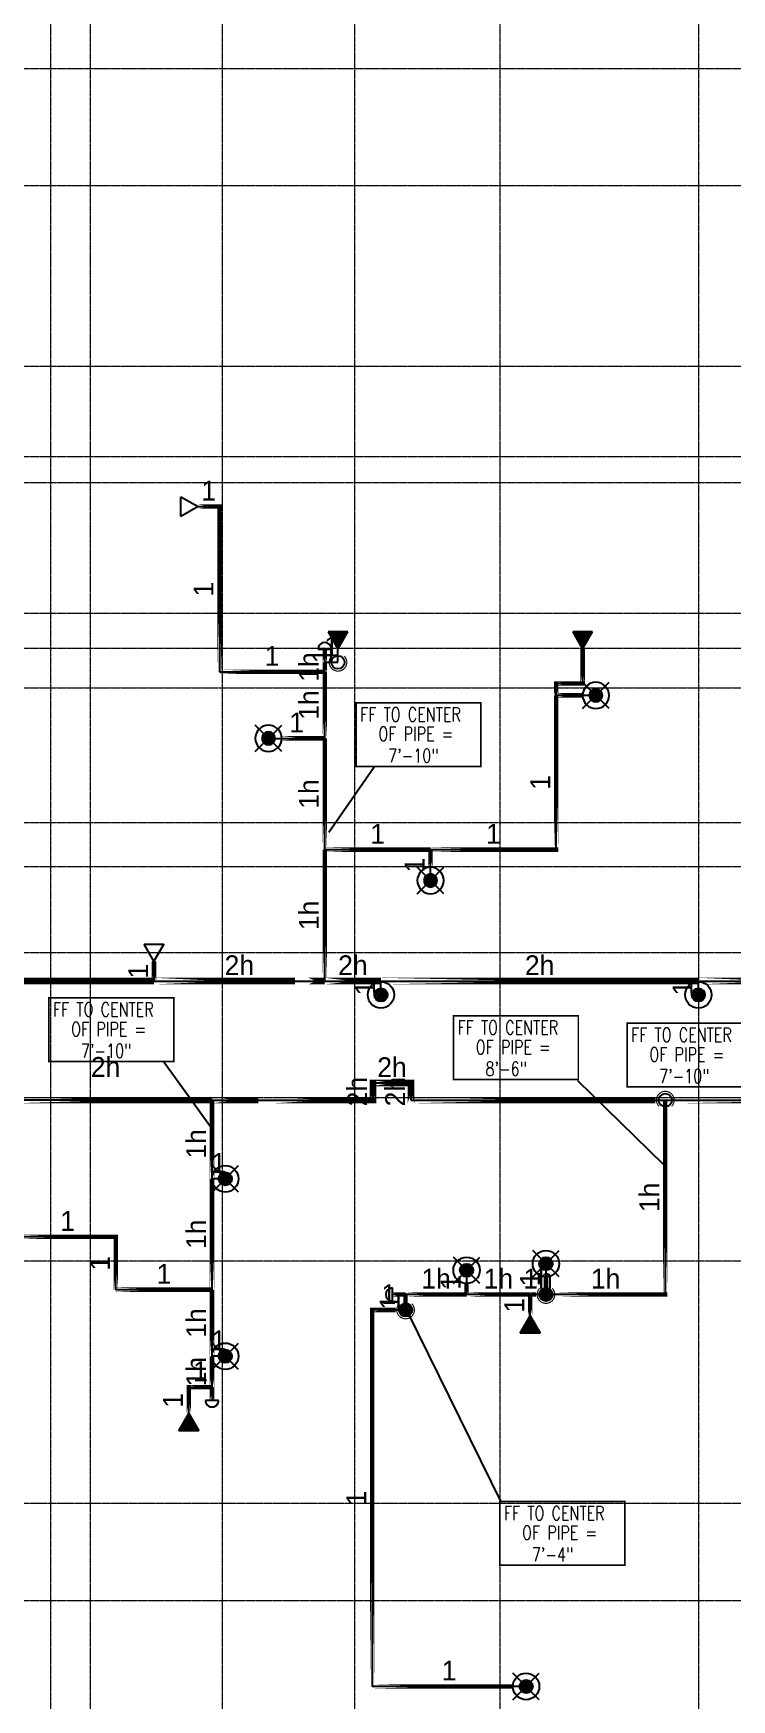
# Model space of a CAD drawing. Header units: inches. Extents: x -3679 to 241, y -496 to 3453.
# Drawn here: x -2882 to -2565, y 0 to 756 of the extents above; entities that cross this region are included whole.
import ezdxf
from ezdxf.enums import TextEntityAlignment as Align

# ---------------------------------------------------------------- set-up
doc = ezdxf.new("R2010")
doc.units = ezdxf.units.IN
doc.header["$MEASUREMENT"] = 0
doc.linetypes.add('Grid Line', pattern=[0.875, 0.5, -0.125, 0.125, -0.125])
for name, color, linetype in [('Coordination', 1, 'Continuous'), ('headdn', 7, 'Continuous'), ('PIPEBL', 4, 'Continuous'), ('pipemn', 6, 'Continuous'), ('PIPESPC', 7, 'Continuous'), ('spk-cap', 7, 'Continuous'), ('spk-pipedrop', 7, 'Continuous'), ('spk-piperise', 7, 'Continuous'), ('TIDYPIPE', 7, 'Continuous')]:
    doc.layers.add(name, color=color, linetype=linetype)
doc.layers.add('S-GRID', color=1, linetype='Continuous', lineweight=9)
doc.styles.add('PDA1', font='ROMAND', dxfattribs={"width": 0.755})
doc.styles.add('PIPE', font='PIPE.SHX')

# ---------------------------------------------------------------- blocks, each defined once
blk = doc.blocks.new('side2')
for p, q in [((0, 0), (7.79, 4.5)), ((7.79, -4.5), (0, 0)), ((7.79, 4.5), (7.79, -4.5))]:
    blk.add_line(p, q)
blk.add_solid([(7.79, -4.5), (0, 0), (7.79, 4.5)])
blk = doc.blocks.new('dpend2')
for p, q in [((-6, -6), (6, 6)), ((6, -6), (-6, 6))]:
    blk.add_line(p, q)
for radius in [6, 3]:
    blk.add_circle((0, 0), radius)
for points in [[(0, 0), (-3, 0), (-2.08, 2.07)], [(0, 0), (-3, 0), (-2.08, -2.07)], [(0, 0), (0, 3), (-2.12, 2.14)], [(0, 0), (0, -3), (-2.12, -2.14)], [(0, 0), (0, 3), (2.12, 2.14)], [(0, 0), (3, 0), (2.08, 2.07)], [(0, 0), (3, 0), (2.08, -2.07)], [(0, 0), (0, -3), (2.12, -2.14)]]:
    blk.add_solid(points)
blk = doc.blocks.new('dpend1')
for radius in [6, 3]:
    blk.add_circle((0, 0), radius)
for points in [[(0.01, 2.97), (-2.53, -1.59), (-2.62, 1.36)], [(0.01, 2.97), (-2.49, -1.59), (2.52, -1.59)], [(2.52, -1.59), (0.01, 2.97), (2.6, 1.47)], [(2.52, -1.59), (-2.53, -1.59), (0.01, -2.98)]]:
    blk.add_solid(points)
blk = doc.blocks.new('SIDE1')
for p, q in [((0, 0), (7.79, 4.5)), ((7.79, -4.5), (0, 0)), ((7.79, 4.5), (7.79, -4.5))]:
    blk.add_line(p, q)
blk = doc.blocks.new('PIPESPC')
at = {"layer": 'PIPESPC', "style": 'PIPE', "width": 0.9}
blk.add_attdef('SIZE', text='', height=9, dxfattribs=at).set_placement((0, 4.02), align=Align.CENTER)
at = {"layer": 'PIPESPC', "style": 'PIPE', "flags": 1}
blk.add_attdef('SCHED', (25.3, 3.89), '', height=9, dxfattribs=at)
blk = doc.blocks.new('CAP')
blk.add_line((0, 3), (0, -3))
blk.add_arc((0, 0), 3, 270, 90)
blk = doc.blocks.new('rise')
blk.add_circle((0, 0), 3)
blk = doc.blocks.new('drop')
blk.add_circle((0, 0), 3)
for points in [[(0.01, 2.97), (-2.53, -1.59), (-2.62, 1.36)], [(0.01, 2.97), (-2.49, -1.59), (2.52, -1.59)], [(2.52, -1.59), (0.01, 2.97), (2.6, 1.47)], [(2.52, -1.59), (-2.53, -1.59), (0.01, -2.98)]]:
    blk.add_solid(points)
blk = doc.blocks.new('TIDYRUN')
at = {"const_width": 0.5}
blk.add_lwpolyline([(-2.83, 2.83, -2.414214), (-2.83, -2.83, -1.737895)], format="xyb", dxfattribs=at)

msp = doc.modelspace()

# ---------------------------------------------------------------- linework, layer by layer
at = {"layer": 'Coordination', "color": 1}
for p, q in [((-2747.63, 393.62), (-2727.08, 423.2)), ((-2801.4, 259.91), (-2822.85, 289.69)), ((-2595.88, 242.75), (-2634.62, 280.77)), ((-2711.92, 175.74), (-2669.48, 89.51))]:
    msp.add_line(p, q, dxfattribs=at)
at = {"layer": 'Coordination', "color": 1, "const_width": 0.75}
for points in [[(-2735.3, 452.27), (-2735.3, 423.4), (-2678.62, 423.4), (-2678.62, 452.27), (-2735.3, 452.27)], [(-2874.68, 318.37), (-2874.68, 289.5), (-2818.01, 289.5), (-2818.01, 318.37), (-2874.68, 318.37)], [(-2691.13, 310.19), (-2691.13, 281.32), (-2634.45, 281.32), (-2634.45, 310.19), (-2691.13, 310.19)], [(-2612.36, 306.88), (-2612.36, 278.01), (-2555.69, 278.01), (-2555.69, 306.88), (-2612.36, 306.88)], [(-2670.09, 89.9), (-2670.09, 61.03), (-2613.42, 61.03), (-2613.42, 89.9), (-2670.09, 89.9)]]:
    msp.add_lwpolyline(points, dxfattribs=at)
at = {"layer": 'PIPEBL', "color": 1}
for p, q in [((-2807, 541.28), (-2797.3, 541.28)), ((-2797.3, 541.28), (-2797.3, 466.36)), ((-2749.5, 470.64), (-2749.5, 476.64)), ((-2743.5, 470.64), (-2743.5, 476.64)), ((-2632.5, 476.64), (-2632.5, 461.07)), ((-2749.5, 466.36), (-2749.5, 470.64)), ((-2749.5, 470.64), (-2743.5, 470.64)), ((-2797.3, 466.36), (-2749.5, 466.36)), ((-2749.5, 436.14), (-2749.5, 466.36)), ((-2644.5, 455.64), (-2644.5, 461.07)), ((-2632.5, 461.07), (-2644.5, 461.07)), ((-2644.5, 385.64), (-2644.5, 455.64)), ((-2626.5, 455.64), (-2644.5, 455.64)), ((-2775, 436.14), (-2749.5, 436.14)), ((-2749.5, 385.64), (-2749.5, 436.14)), ((-2749.5, 326), (-2749.5, 385.64)), ((-2749.5, 385.64), (-2701.5, 385.64)), ((-2701.5, 371.64), (-2701.5, 385.64)), ((-2701.5, 385.64), (-2644.5, 385.64)), ((-2826.99, 335), (-2826.99, 326)), ((-2724, 319.74), (-2724, 326)), ((-2580, 319.74), (-2580, 326)), ((-2800.65, 236.3), (-2800.65, 272)), ((-2595, 272), (-2595, 183.8)), ((-2800.65, 186), (-2800.65, 236.3)), ((-2794.65, 236.3), (-2800.65, 236.3)), ((-2844.26, 210), (-2888.05, 210)), ((-2844.26, 186), (-2844.26, 210)), ((-2649.15, 197.8), (-2649.15, 183.8)), ((-2685.15, 194.8), (-2685.15, 183.8)), ((-2800.65, 186), (-2844.26, 186)), ((-2800.65, 155.8), (-2800.65, 186)), ((-2712.83, 183.8), (-2718.83, 183.8)), ((-2685.15, 183.8), (-2712.83, 183.8)), ((-2712.83, 183.8), (-2712.83, 176.8)), ((-2656.28, 183.8), (-2685.15, 183.8)), ((-2649.15, 183.8), (-2656.28, 183.8)), ((-2656.28, 174.08), (-2656.28, 183.8)), ((-2595, 183.8), (-2649.15, 183.8)), ((-2712.83, 176.8), (-2728, 176.8)), ((-2728, 176.8), (-2728, 6)), ((-2800.65, 141.8), (-2800.65, 155.8)), ((-2794.65, 155.8), (-2800.65, 155.8)), ((-2811.15, 129.8), (-2811.15, 141.8)), ((-2811.15, 141.8), (-2800.65, 141.8)), ((-2800.65, 141.8), (-2800.65, 135.8)), ((-2658.15, 6), (-2728, 6))]:
    msp.add_line(p, q, dxfattribs=at)
at = {"layer": 'pipemn', "color": 1}
for p, q in [((-3015, 326), (-2826.99, 326)), ((-2826.99, 326), (-2749.5, 326)), ((-2749.5, 326), (-2724, 326)), ((-2724, 326), (-2580, 326)), ((-2580, 326), (-2436, 326)), ((-2727.62, 279.74), (-2727.62, 272)), ((-2710.38, 279.74), (-2727.62, 279.74)), ((-2710.38, 279.74), (-2710.38, 272)), ((-2800.65, 272), (-2892, 272)), ((-2800.65, 272), (-2727.62, 272)), ((-2710.38, 272), (-2595, 272)), ((-2595, 272), (-2421.51, 272))]:
    msp.add_line(p, q, dxfattribs=at)
at = {"layer": 'S-GRID', "linetype": 'Grid Line'}
for p, q in [((-2874, 1771.74), (-2874, -484.26)), ((-2856, 1771.74), (-2856, -484.26)), ((-2796, 1771.74), (-2796, -484.26)), ((-2736, 1771.74), (-2736, -484.26)), ((-2670, 1771.74), (-2670, -484.26)), ((-2580, 1771.74), (-2580, -484.26)), ((-3666.39, 740), (228, 740)), ((-3666.39, 687), (228, 687)), ((-3666.39, 605), (228, 605)), ((-3666.39, 564), (228, 564)), ((228, 552), (-3666.39, 552)), ((-3666.39, 493), (228, 493)), ((-3666.39, 477), (228, 477)), ((-3666.39, 459), (228, 459)), ((-3666.39, 398), (228, 398)), ((-3666.39, 378), (228, 378)), ((-3666.39, 339), (226, 339)), ((228, 273), (-3666.39, 273)), ((228, 199), (-3666.39, 199)), ((228, 89), (-3666.39, 89)), ((-3666.39, 45), (228, 45))]:
    msp.add_line(p, q, dxfattribs=at)
at = {"layer": 'TIDYPIPE', "color": 1}
for points, const_width in [([(-2807, 541.28), (-2796.3, 541.28)], 2), ([(-2797.3, 465.36), (-2797.3, 542.28)], 2), ([(-2749.5, 470.64), (-2749.5, 476.64)], 2), ([(-2632.5, 460.07), (-2632.5, 476.64)], 2), ([(-2749.5, 466.36), (-2749.5, 470.64)], 2), ([(-2798.3, 466.36), (-2749.5, 466.36)], 2), ([(-2749.5, 436.14), (-2749.5, 466.36)], 2), ([(-2645.5, 461.07), (-2631.5, 461.07)], 2), ([(-2644.5, 455.64), (-2644.5, 462.07)], 2), ([(-2644.5, 455.64), (-2632.5, 455.64)], 2), ([(-2644.5, 384.64), (-2644.5, 455.64)], 2), ([(-2769, 436.14), (-2749.5, 436.14)], 2), ([(-2749.5, 385.64), (-2749.5, 436.14)], 2), ([(-2749.5, 326), (-2749.5, 385.64)], 2), ([(-2749.5, 385.64), (-2701.5, 385.64)], 2), ([(-2701.5, 377.64), (-2701.5, 385.64)], 2), ([(-2701.5, 385.64), (-2643.5, 385.64)], 2), ([(-2826.99, 326), (-2826.99, 335)], 2), ([(-3016.5, 326), (-2826.99, 326)], 3), ([(-2826.99, 326), (-2763, 326)], 3), ([(-2757, 326), (-2749.5, 326)], 3), ([(-2749.5, 326), (-2724, 326)], 3), ([(-2724, 326), (-2580, 326)], 3), ([(-2580, 326), (-2511, 326)], 3), ([(-2729.12, 279.74), (-2708.88, 279.74)], 3), ([(-2727.62, 270.5), (-2727.62, 281.24)], 3), ([(-2710.38, 270.5), (-2710.38, 281.24)], 3), ([(-2892, 272), (-2800.65, 272)], 3), ([(-2800.65, 272), (-2779.63, 272)], 3), ([(-2800.65, 236.3), (-2800.65, 272)], 2), ([(-2773.63, 272), (-2726.12, 272)], 3), ([(-2711.88, 272), (-2599.5, 272)], 3), ([(-2595, 182.8), (-2595, 272)], 2), ([(-2590.5, 272), (-2458.38, 272)], 3), ([(-2800.65, 186), (-2800.65, 236.3)], 2), ([(-2844.26, 185), (-2844.26, 211)], 2), ([(-2889.05, 210), (-2843.26, 210)], 2), ([(-2685.15, 183.8), (-2685.15, 188.8)], 2), ([(-2649.15, 183.8), (-2649.15, 191.8)], 2), ([(-2845.26, 186), (-2800.65, 186)], 2), ([(-2800.65, 155.8), (-2800.65, 186)], 2), ([(-2718.83, 183.8), (-2712.83, 183.8)], 2), ([(-2712.83, 176.8), (-2712.83, 183.8)], 2), ([(-2712.83, 183.8), (-2685.15, 183.8)], 2), ([(-2685.15, 183.8), (-2656.28, 183.8)], 2), ([(-2656.28, 174.08), (-2656.28, 183.8)], 2), ([(-2656.28, 183.8), (-2653.65, 183.8)], 2), ([(-2644.65, 183.8), (-2594, 183.8)], 2), ([(-2729, 176.8), (-2717.33, 176.8)], 2), ([(-2728, 5), (-2728, 177.8)], 2), ([(-2800.65, 141.8), (-2800.65, 155.8)], 2), ([(-2811.15, 129.8), (-2811.15, 142.8)], 2), ([(-2812.15, 141.8), (-2800.65, 141.8)], 2), ([(-2800.65, 135.8), (-2800.65, 141.8)], 2), ([(-2729, 6), (-2664.15, 6)], 2)]:
    msp.add_lwpolyline(points, close=True, dxfattribs=dict(at, const_width=const_width))

# ---------------------------------------------------------------- block references
at = {"layer": 'headdn', "color": 1}
for name, p, rotation in [('SIDE1', (-2807, 541.28), 180), ('SIDE1', (-2826.99, 335), 90), ('side2', (-2656.28, 174.08), 270), ('side2', (-2811.15, 129.8), 270)]:
    msp.add_blockref(name, p, dxfattribs=dict(at, rotation=rotation))
at = {"layer": 'headdn', "color": 1, "extrusion": (0, 0, -1), "zscale": -1, "rotation": 90}
for p in [(2743.5, 476.64), (2632.5, 476.64)]:
    msp.add_blockref('side2', p, dxfattribs=at)
at = {"layer": 'headdn', "color": 1, "extrusion": (0, 0, -1), "zscale": -1}
for p in [(2626.5, 455.64), (2775, 436.14), (2701.5, 371.64)]:
    msp.add_blockref('dpend2', p, dxfattribs=at)
at = {"layer": 'headdn', "color": 1}
for name, p in [('dpend1', (-2724, 319.74)), ('dpend1', (-2580, 319.74)), ('dpend2', (-2794.65, 236.3)), ('dpend2', (-2685.15, 194.8)), ('dpend2', (-2649.15, 197.8)), ('dpend2', (-2794.65, 155.8)), ('dpend2', (-2658.15, 6))]:
    msp.add_blockref(name, p, dxfattribs=at)
at = {"layer": 'PIPESPC', "color": 1}
ref = msp.add_blockref('PIPESPC', (-2802.15, 541.28), dxfattribs=at)
ref.add_attrib('SIZE', '1', dxfattribs={"color": 0, "height": 9, "style": 'PIPE'}).set_placement((-2802.15, 541.28), align=Align.BOTTOM_CENTER)
ref = msp.add_blockref('PIPESPC', (-2797.3, 503.82), dxfattribs=dict(at, rotation=90))
ref.add_attrib('SIZE', '1', dxfattribs={"color": 0, "height": 9, "rotation": 90, "style": 'PIPE'}).set_placement((-2797.3, 503.82), align=Align.BOTTOM_CENTER)
ref = msp.add_blockref('PIPESPC', (-2773.4, 466.36), dxfattribs=at)
ref.add_attrib('SIZE', '1', dxfattribs={"color": 0, "height": 9, "style": 'PIPE'}).set_placement((-2773.4, 466.36), align=Align.BOTTOM_CENTER)
ref = msp.add_blockref('PIPESPC', (-2743.5, 473.64), dxfattribs=dict(at, rotation=90))
ref.add_attrib('SIZE', '1', dxfattribs={"color": 0, "height": 9, "rotation": 90, "style": 'PIPE'}).set_placement((-2743.5, 473.64), align=Align.BOTTOM_CENTER)
ref = msp.add_blockref('PIPESPC', (-2746.5, 470.64), dxfattribs=at)
ref.add_attrib('SIZE', '1', dxfattribs={"color": 0, "height": 9, "style": 'PIPE'}).set_placement((-2746.5, 470.64), align=Align.BOTTOM_CENTER)
ref = msp.add_blockref('PIPESPC', (-2749.5, 468.5), dxfattribs=dict(at, rotation=90))
ref.add_attrib('SIZE', '1h', dxfattribs={"color": 0, "height": 9, "rotation": 90, "style": 'PIPE'}).set_placement((-2749.5, 468.5), align=Align.BOTTOM_CENTER)
ref = msp.add_blockref('PIPESPC', (-2749.5, 451.25), dxfattribs=dict(at, rotation=90))
ref.add_attrib('SIZE', '1h', dxfattribs={"color": 0, "height": 9, "rotation": 90, "style": 'PIPE'}).set_placement((-2749.5, 451.25), align=Align.BOTTOM_CENTER)
ref = msp.add_blockref('PIPESPC', (-2762.25, 436.14), dxfattribs=at)
ref.add_attrib('SIZE', '1', dxfattribs={"color": 0, "height": 9, "style": 'PIPE'}).set_placement((-2762.25, 436.14), align=Align.BOTTOM_CENTER)
ref = msp.add_blockref('PIPESPC', (-2749.5, 410.89), dxfattribs=dict(at, rotation=90))
ref.add_attrib('SIZE', '1h', dxfattribs={"color": 0, "height": 9, "rotation": 90, "style": 'PIPE'}).set_placement((-2749.5, 410.89), align=Align.BOTTOM_CENTER)
ref = msp.add_blockref('PIPESPC', (-2644.5, 416.14), dxfattribs=dict(at, rotation=90))
ref.add_attrib('SIZE', '1', dxfattribs={"color": 0, "height": 9, "rotation": 90, "style": 'PIPE'}).set_placement((-2644.5, 416.14), align=Align.BOTTOM_CENTER)
ref = msp.add_blockref('PIPESPC', (-2725.5, 385.64), dxfattribs=at)
ref.add_attrib('SIZE', '1', dxfattribs={"color": 0, "height": 9, "style": 'PIPE'}).set_placement((-2725.5, 385.64), align=Align.BOTTOM_CENTER)
ref = msp.add_blockref('PIPESPC', (-2673, 385.64), dxfattribs=at)
ref.add_attrib('SIZE', '1', dxfattribs={"color": 0, "height": 9, "style": 'PIPE'}).set_placement((-2673, 385.64), align=Align.BOTTOM_CENTER)
ref = msp.add_blockref('PIPESPC', (-2701.5, 378.64), dxfattribs=dict(at, rotation=90))
ref.add_attrib('SIZE', '1', dxfattribs={"color": 0, "height": 9, "rotation": 90, "style": 'PIPE'}).set_placement((-2701.5, 378.64), align=Align.BOTTOM_CENTER)
ref = msp.add_blockref('PIPESPC', (-2749.5, 355.82), dxfattribs=dict(at, rotation=90))
ref.add_attrib('SIZE', '1h', dxfattribs={"color": 0, "height": 9, "rotation": 90, "style": 'PIPE'}).set_placement((-2749.5, 355.82), align=Align.BOTTOM_CENTER)
ref = msp.add_blockref('PIPESPC', (-2826.99, 330.5), dxfattribs=dict(at, rotation=90))
ref.add_attrib('SIZE', '1', dxfattribs={"color": 0, "height": 9, "rotation": 90, "style": 'PIPE'}).set_placement((-2826.99, 330.5), align=Align.BOTTOM_CENTER)
ref = msp.add_blockref('PIPESPC', (-2788.24, 326), dxfattribs=at)
ref.add_attrib('SIZE', '2h', dxfattribs={"color": 0, "height": 9, "style": 'PIPE'}).set_placement((-2788.24, 326), align=Align.BOTTOM_CENTER)
ref = msp.add_blockref('PIPESPC', (-2736.75, 326), dxfattribs=at)
ref.add_attrib('SIZE', '2h', dxfattribs={"color": 0, "height": 9, "style": 'PIPE'}).set_placement((-2736.75, 326), align=Align.BOTTOM_CENTER)
ref = msp.add_blockref('PIPESPC', (-2652, 326), dxfattribs=at)
ref.add_attrib('SIZE', '2h', dxfattribs={"color": 0, "height": 9, "style": 'PIPE'}).set_placement((-2652, 326), align=Align.BOTTOM_CENTER)
ref = msp.add_blockref('PIPESPC', (-2724, 322.87), dxfattribs=dict(at, rotation=90))
ref.add_attrib('SIZE', '1', dxfattribs={"color": 0, "height": 9, "rotation": 90, "style": 'PIPE'}).set_placement((-2724, 322.87), align=Align.BOTTOM_CENTER)
ref = msp.add_blockref('PIPESPC', (-2580, 322.87), dxfattribs=dict(at, rotation=90))
ref.add_attrib('SIZE', '1', dxfattribs={"color": 0, "height": 9, "rotation": 90, "style": 'PIPE'}).set_placement((-2580, 322.87), align=Align.BOTTOM_CENTER)
ref = msp.add_blockref('PIPESPC', (-2846.32, 272), dxfattribs=at)
ref.add_attrib('SIZE', '2h', dxfattribs={"color": 0, "height": 9, "style": 'PIPE'}).set_placement((-2848.95, 279.86), align=Align.BOTTOM_CENTER)
ref = msp.add_blockref('PIPESPC', (-2719, 279.74), dxfattribs=at)
ref.add_attrib('SIZE', '2h', dxfattribs={"color": 0, "height": 9, "style": 'PIPE'}).set_placement((-2719, 279.74), align=Align.BOTTOM_CENTER)
ref = msp.add_blockref('PIPESPC', (-2727.62, 275.87), dxfattribs=dict(at, rotation=89.99999999999748))
ref.add_attrib('SIZE', '2h', dxfattribs={"color": 0, "height": 9, "rotation": 90, "style": 'PIPE'}).set_placement((-2727.62, 275.87), align=Align.BOTTOM_CENTER)
ref = msp.add_blockref('PIPESPC', (-2710.38, 275.87), dxfattribs=dict(at, rotation=90.00000000000249))
ref.add_attrib('SIZE', '2h', dxfattribs={"color": 0, "height": 9, "rotation": 90, "style": 'PIPE'}).set_placement((-2710.38, 275.87), align=Align.BOTTOM_CENTER)
ref = msp.add_blockref('PIPESPC', (-2800.65, 252.15), dxfattribs=dict(at, rotation=90))
ref.add_attrib('SIZE', '1h', dxfattribs={"color": 0, "height": 9, "rotation": 90, "style": 'PIPE'}).set_placement((-2800.65, 252.15), align=Align.BOTTOM_CENTER)
ref = msp.add_blockref('PIPESPC', (-2797.65, 236.3), dxfattribs=at)
ref.add_attrib('SIZE', '1', dxfattribs={"color": 0, "height": 9, "style": 'PIPE'}).set_placement((-2797.65, 236.3), align=Align.BOTTOM_CENTER)
ref = msp.add_blockref('PIPESPC', (-2595, 227.9), dxfattribs=dict(at, rotation=90))
ref.add_attrib('SIZE', '1h', dxfattribs={"color": 0, "height": 9, "rotation": 90, "style": 'PIPE'}).set_placement((-2595, 227.9), align=Align.BOTTOM_CENTER)
ref = msp.add_blockref('PIPESPC', (-2866.15, 210), dxfattribs=at)
ref.add_attrib('SIZE', '1', dxfattribs={"color": 0, "height": 9, "style": 'PIPE'}).set_placement((-2866.15, 210), align=Align.BOTTOM_CENTER)
ref = msp.add_blockref('PIPESPC', (-2800.65, 211.15), dxfattribs=dict(at, rotation=90.00000016378573))
ref.add_attrib('SIZE', '1h', dxfattribs={"color": 0, "height": 9, "rotation": 90, "style": 'PIPE'}).set_placement((-2800.65, 211.15), align=Align.BOTTOM_CENTER)
ref = msp.add_blockref('PIPESPC', (-2844.26, 198), dxfattribs=dict(at, rotation=90.00000000000541))
ref.add_attrib('SIZE', '1', dxfattribs={"color": 0, "height": 9, "rotation": 90, "style": 'PIPE'}).set_placement((-2844.26, 198), align=Align.BOTTOM_CENTER)
ref = msp.add_blockref('PIPESPC', (-2822.45, 186), dxfattribs=at)
ref.add_attrib('SIZE', '1', dxfattribs={"color": 0, "height": 9, "style": 'PIPE'}).set_placement((-2822.45, 186), align=Align.BOTTOM_CENTER)
ref = msp.add_blockref('PIPESPC', (-2698.99, 183.8), dxfattribs=at)
ref.add_attrib('SIZE', '1h', dxfattribs={"color": 0, "height": 9, "style": 'PIPE'}).set_placement((-2698.99, 183.8), align=Align.BOTTOM_CENTER)
ref = msp.add_blockref('PIPESPC', (-2685.15, 189.3), dxfattribs=dict(at, rotation=90))
ref.add_attrib('SIZE', '1', dxfattribs={"color": 0, "height": 9, "rotation": 90, "style": 'PIPE'}).set_placement((-2685.15, 189.3), align=Align.BOTTOM_CENTER)
ref = msp.add_blockref('PIPESPC', (-2670.71, 183.8), dxfattribs=at)
ref.add_attrib('SIZE', '1h', dxfattribs={"color": 0, "height": 9, "style": 'PIPE'}).set_placement((-2670.71, 183.8), align=Align.BOTTOM_CENTER)
ref = msp.add_blockref('PIPESPC', (-2649.15, 190.8), dxfattribs=dict(at, rotation=89.9999987480611))
ref.add_attrib('SIZE', '1', dxfattribs={"color": 0, "height": 9, "rotation": 90, "style": 'PIPE'}).set_placement((-2649.15, 190.8), align=Align.BOTTOM_CENTER)
ref = msp.add_blockref('PIPESPC', (-2652.71, 183.8), dxfattribs=at)
ref.add_attrib('SIZE', '1h', dxfattribs={"color": 0, "height": 9, "style": 'PIPE'}).set_placement((-2652.71, 183.8), align=Align.BOTTOM_CENTER)
ref = msp.add_blockref('PIPESPC', (-2622.07, 183.8), dxfattribs=at)
ref.add_attrib('SIZE', '1h', dxfattribs={"color": 0, "height": 9, "style": 'PIPE'}).set_placement((-2622.07, 183.8), align=Align.BOTTOM_CENTER)
ref = msp.add_blockref('PIPESPC', (-2712.83, 180.3), dxfattribs=dict(at, rotation=90.00000000000091))
ref.add_attrib('SIZE', '1', dxfattribs={"color": 0, "height": 9, "rotation": 90, "style": 'PIPE'}).set_placement((-2712.83, 180.3), align=Align.BOTTOM_CENTER)
ref = msp.add_blockref('PIPESPC', (-2720.42, 176.8), dxfattribs=at)
ref.add_attrib('SIZE', '1', dxfattribs={"color": 0, "height": 9, "style": 'PIPE'}).set_placement((-2720.42, 176.8), align=Align.BOTTOM_CENTER)
ref = msp.add_blockref('PIPESPC', (-2656.28, 178.94), dxfattribs=dict(at, rotation=90.00000000000132))
ref.add_attrib('SIZE', '1', dxfattribs={"color": 0, "height": 9, "rotation": 90, "style": 'PIPE'}).set_placement((-2656.28, 178.94), align=Align.BOTTOM_CENTER)
ref = msp.add_blockref('PIPESPC', (-2800.65, 170.9), dxfattribs=dict(at, rotation=90.00000016378597))
ref.add_attrib('SIZE', '1h', dxfattribs={"color": 0, "height": 9, "rotation": 90, "style": 'PIPE'}).set_placement((-2800.65, 170.9), align=Align.BOTTOM_CENTER)
ref = msp.add_blockref('PIPESPC', (-2797.65, 155.8), dxfattribs=at)
ref.add_attrib('SIZE', '1', dxfattribs={"color": 0, "height": 9, "style": 'PIPE'}).set_placement((-2797.65, 155.8), align=Align.BOTTOM_CENTER)
ref = msp.add_blockref('PIPESPC', (-2800.65, 148.8), dxfattribs=dict(at, rotation=89.99999905823066))
ref.add_attrib('SIZE', '1h', dxfattribs={"color": 0, "height": 9, "rotation": 90, "style": 'PIPE'}).set_placement((-2800.65, 148.8), align=Align.BOTTOM_CENTER)
ref = msp.add_blockref('PIPESPC', (-2805.9, 141.8), dxfattribs=at)
ref.add_attrib('SIZE', '1', dxfattribs={"color": 0, "height": 9, "style": 'PIPE'}).set_placement((-2805.9, 141.8), align=Align.BOTTOM_CENTER)
ref = msp.add_blockref('PIPESPC', (-2811.15, 135.8), dxfattribs=dict(at, rotation=90))
ref.add_attrib('SIZE', '1', dxfattribs={"color": 0, "height": 9, "rotation": 90, "style": 'PIPE'}).set_placement((-2811.15, 135.8), align=Align.BOTTOM_CENTER)
ref = msp.add_blockref('PIPESPC', (-2728, 91.4), dxfattribs=dict(at, rotation=89.99999999999993))
ref.add_attrib('SIZE', '1', dxfattribs={"color": 0, "height": 9, "rotation": 90, "style": 'PIPE'}).set_placement((-2728, 91.4), align=Align.BOTTOM_CENTER)
ref = msp.add_blockref('PIPESPC', (-2693.07, 6), dxfattribs=at)
ref.add_attrib('SIZE', '1', dxfattribs={"color": 0, "height": 9, "style": 'PIPE'}).set_placement((-2693.07, 6), align=Align.BOTTOM_CENTER)
at = {"layer": 'spk-cap', "color": 1}
for p, rotation in [((-2749.5, 476.64), 90.00000000002773), ((-2718.83, 183.8), 180.0000000000593), ((-2800.65, 135.8), 269.999999058314)]:
    msp.add_blockref('CAP', p, dxfattribs=dict(at, rotation=rotation))
at = {"layer": 'spk-pipedrop', "color": 1}
for p, rotation in [((-2649.15, 183.8), 180.0000000000575), ((-2712.83, 176.8), 270.0000000000842)]:
    msp.add_blockref('drop', p, dxfattribs=dict(at, rotation=rotation))
at = {"layer": 'spk-piperise', "color": 1}
for p, rotation in [((-2743.5, 470.64), 270.0000000000834), ((-2595, 272), 180.0000000000552)]:
    msp.add_blockref('rise', p, dxfattribs=dict(at, rotation=rotation))
at = {"layer": 'TIDYPIPE', "color": 1}
for p, rotation in [((-2743.5, 470.64), 270), ((-2595, 272), 90), ((-2649.15, 183.8), 269.9999987480611), ((-2712.83, 176.8), 270.0000000000009)]:
    msp.add_blockref('TIDYRUN', p, dxfattribs=dict(at, rotation=rotation))

# ---------------------------------------------------------------- texts
at = {"layer": 'Coordination', "color": 1, "style": 'PDA1', "width": 0.755}
for s, p in [('FF TO CENTER', (-2733.42, 443.85)), ('OF PIPE = ', (-2725.16, 435)), ('7\'-10"', (-2720.73, 425.14)), ('FF TO CENTER', (-2872.8, 309.94)), ('OF PIPE = ', (-2864.55, 301.09)), ('FF TO CENTER', (-2689.24, 301.77)), ('FF TO CENTER', (-2610.48, 298.45)), ('7\'-10"', (-2860.12, 291.23)), ('OF PIPE = ', (-2680.99, 292.91)), ('OF PIPE = ', (-2602.23, 289.6)), ('8\'-6"', (-2676.56, 283.06)), ('7\'-10"', (-2597.8, 279.74)), ('FF TO CENTER', (-2668.21, 81.47)), ('OF PIPE = ', (-2659.96, 72.62)), ('7\'-4"', (-2655.53, 62.76))]:
    msp.add_text(s, height=6.3, dxfattribs=at).set_placement(p)

doc.saveas('drawing.dxf')
